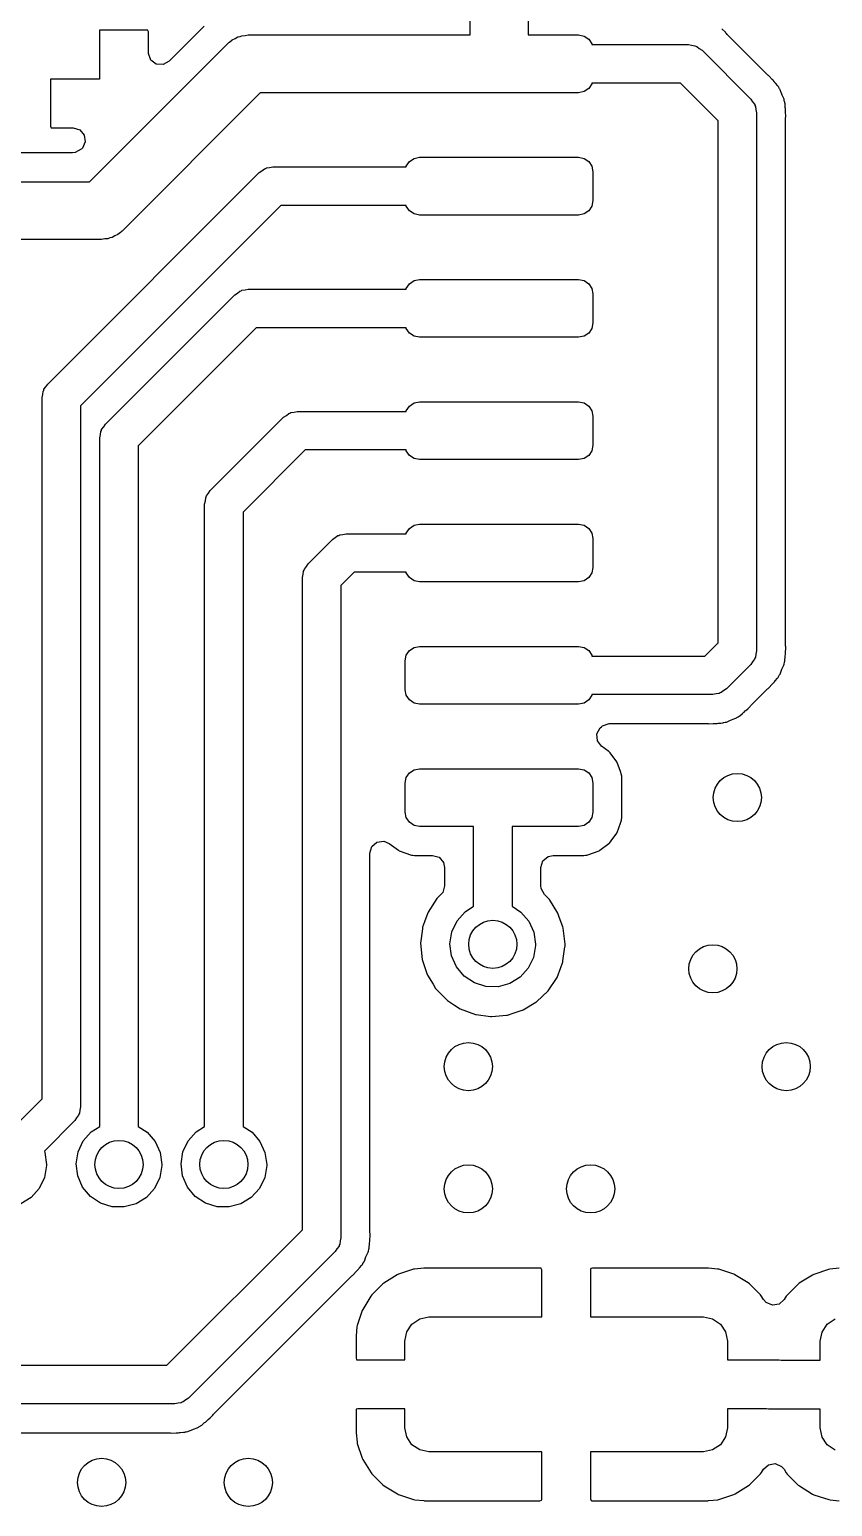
# Model space of a CAD drawing. Extents: x 0.02 to 3.18, y 0.02 to 2.78.
# Drawn here: x 0.501 to 0.829, y 1.6 to 2.204 of the extents above; entities that cross this region are included whole.
import ezdxf

# ---------------------------------------------------------------- set-up
doc = ezdxf.new("R2010")
doc.units = 0
doc.header["$MEASUREMENT"] = 0
doc.layers.add('BLACK', color=7, linetype='CONTINUOUS')

msp = doc.modelspace()

# ---------------------------------------------------------------- linework, layer by layer
at = {"layer": 'BLACK', "linetype": 'CONTINUOUS'}
for p, q in [((0.680787, 2.20181), (0.680787, 2.25185)), ((0.704409, 2.25185), (0.704409, 2.20181)), ((0.571957, 2.20539), (0.557602, 2.19104)), ((0.78516, 2.2029), (0.783598, 2.20428)), ((0.525108, 2.14181), (0.581648, 2.19835)), ((0.5486, 2.20378), (0.529134, 2.20378)), ((0.529134, 2.20378), (0.529134, 2.18378)), ((0.548903, 2.20371), (0.5486, 2.20378)), ((0.548958, 2.20367), (0.548903, 2.20371)), ((0.549134, 2.20307), (0.548958, 2.20367)), ((0.549134, 2.19454), (0.549134, 2.20307)), ((0.581648, 2.19835), (0.581956, 2.1986)), ((0.581956, 2.1986), (0.582066, 2.19875)), ((0.582066, 2.19875), (0.582333, 2.19891)), ((0.582333, 2.19891), (0.58343, 2.19981)), ((0.58343, 2.19981), (0.584633, 2.20033)), ((0.584633, 2.20033), (0.585748, 2.20102)), ((0.585748, 2.20102), (0.586604, 2.20118)), ((0.586604, 2.20118), (0.587403, 2.20152)), ((0.587403, 2.20152), (0.588712, 2.20157)), ((0.588712, 2.20157), (0.59, 2.20181)), ((0.59, 2.20181), (0.680787, 2.20181)), ((0.704409, 2.20181), (0.725039, 2.20181)), ((0.725039, 2.20181), (0.727299, 2.20136)), ((0.727299, 2.20136), (0.729215, 2.20008)), ((0.729215, 2.20008), (0.730495, 2.19817)), ((0.730495, 2.19817), (0.730553, 2.19787)), ((0.785349, 2.2026), (0.78516, 2.2029)), ((0.785578, 2.20233), (0.785349, 2.2026)), ((0.785593, 2.20235), (0.785578, 2.20233)), ((0.785887, 2.20198), (0.785593, 2.20235)), ((0.802087, 2.18578), (0.785887, 2.20198)), ((0.549146, 2.19419), (0.549134, 2.19454)), ((0.550123, 2.19157), (0.549146, 2.19419)), ((0.730553, 2.19787), (0.770014, 2.19787)), ((0.770014, 2.19787), (0.771296, 2.19758)), ((0.771296, 2.19758), (0.772602, 2.19743)), ((0.772602, 2.19743), (0.772986, 2.19719)), ((0.772986, 2.19719), (0.773427, 2.19709)), ((0.773427, 2.19709), (0.774454, 2.19627)), ((0.774454, 2.19627), (0.775568, 2.19557)), ((0.775568, 2.19557), (0.795577, 2.17556)), ((0.552361, 2.1899), (0.550123, 2.19157)), ((0.555149, 2.1897), (0.552361, 2.1899)), ((0.557602, 2.19104), (0.555149, 2.1897)), ((0.529134, 2.18378), (0.509134, 2.18378)), ((0.509134, 2.18378), (0.509134, 2.16449)), ((0.730495, 2.18183), (0.729215, 2.17992)), ((0.730553, 2.18213), (0.730495, 2.18183)), ((0.766738, 2.18213), (0.730553, 2.18213)), ((0.782126, 2.16674), (0.766738, 2.18213)), ((0.802524, 2.18543), (0.802087, 2.18578)), ((0.80279, 2.18519), (0.802524, 2.18543)), ((0.802524, 2.18543), (0.802524, 2.18543)), ((0.803087, 2.185), (0.80279, 2.18519)), ((0.804289, 2.18361), (0.803087, 2.185)), ((0.804346, 2.18354), (0.804289, 2.18361)), ((0.804596, 2.18327), (0.804346, 2.18354)), ((0.805019, 2.18285), (0.804596, 2.18327)), ((0.805132, 2.18269), (0.805019, 2.18285)), ((0.805328, 2.18242), (0.805132, 2.18269)), ((0.805132, 2.18269), (0.805132, 2.18269)), ((0.805575, 2.18211), (0.805328, 2.18242)), ((0.80654, 2.18099), (0.805575, 2.18211)), ((0.806541, 2.18099), (0.80654, 2.18099)), ((0.806771, 2.18073), (0.806541, 2.18099)), ((0.806917, 2.1804), (0.806771, 2.18073)), ((0.806997, 2.18028), (0.806917, 2.1804)), ((0.807299, 2.17976), (0.806997, 2.18028)), ((0.594892, 2.17819), (0.538352, 2.12165)), ((0.725039, 2.17819), (0.594892, 2.17819)), ((0.727299, 2.17864), (0.725039, 2.17819)), ((0.729215, 2.17992), (0.727299, 2.17864)), ((0.795577, 2.17556), (0.796276, 2.17444)), ((0.796276, 2.17444), (0.797095, 2.17341)), ((0.807369, 2.17963), (0.807299, 2.17976)), ((0.807577, 2.17935), (0.807369, 2.17963)), ((0.807944, 2.17833), (0.807577, 2.17935)), ((0.808199, 2.17762), (0.807944, 2.17833)), ((0.808349, 2.17725), (0.808199, 2.17762)), ((0.809107, 2.17559), (0.808349, 2.17725)), ((0.809157, 2.17524), (0.809107, 2.17559)), ((0.809199, 2.1751), (0.809157, 2.17524)), ((0.809344, 2.17451), (0.809199, 2.1751)), ((0.809374, 2.17437), (0.809344, 2.17451)), ((0.809494, 2.17404), (0.809374, 2.17437)), ((0.809516, 2.17368), (0.809494, 2.17404)), ((0.797095, 2.17341), (0.797196, 2.17297)), ((0.797196, 2.17297), (0.797436, 2.17259)), ((0.797436, 2.17259), (0.797581, 2.17128)), ((0.797581, 2.17128), (0.797874, 2.17)), ((0.797874, 2.17), (0.797874, 1.94999)), ((0.809607, 2.17221), (0.809516, 2.17368)), ((0.809516, 2.17368), (0.809516, 2.17368)), ((0.809648, 2.17181), (0.809607, 2.17221)), ((0.809663, 2.17171), (0.809648, 2.17181)), ((0.809705, 2.17141), (0.809663, 2.17171)), ((0.809705, 2.17079), (0.809705, 2.17141)), ((0.809714, 2.17048), (0.809705, 2.17079)), ((0.809843, 2.1684), (0.809714, 2.17048)), ((0.809737, 2.16771), (0.809765, 2.16806)), ((0.809765, 2.16806), (0.809843, 2.1684)), ((0.509134, 2.16449), (0.50931, 2.16389)), ((0.50931, 2.16389), (0.509365, 2.16385)), ((0.509365, 2.16385), (0.509667, 2.16378)), ((0.509667, 2.16378), (0.518369, 2.16378)), ((0.518369, 2.16378), (0.521051, 2.16299)), ((0.521051, 2.16299), (0.522881, 2.16088)), ((0.782126, 1.95326), (0.782126, 2.16674)), ((0.809705, 2.16724), (0.809757, 2.1677)), ((0.809705, 1.95261), (0.809705, 2.16724)), ((0.809757, 2.1677), (0.809737, 2.16771)), ((0.523279, 2.15811), (0.522118, 2.15557)), ((0.522881, 2.16088), (0.523279, 2.15811)), ((0.518153, 2.15364), (0.181875, 2.15364)), ((0.519207, 2.15376), (0.518153, 2.15364)), ((0.52166, 2.15509), (0.519207, 2.15376)), ((0.521877, 2.15531), (0.52166, 2.15509)), ((0.522118, 2.15557), (0.521877, 2.15531)), ((0.654623, 2.14817), (0.655903, 2.15008)), ((0.655903, 2.15008), (0.657819, 2.15136)), ((0.657819, 2.15136), (0.660079, 2.15181)), ((0.660079, 2.15181), (0.725039, 2.15181)), ((0.725039, 2.15181), (0.727299, 2.15136)), ((0.727299, 2.15136), (0.729215, 2.15008)), ((0.729215, 2.15008), (0.730495, 2.14817)), ((0.507935, 2.05907), (0.594442, 2.14558)), ((0.594442, 2.14558), (0.595557, 2.14628)), ((0.595557, 2.14628), (0.596585, 2.1471)), ((0.596585, 2.1471), (0.597027, 2.1472)), ((0.597027, 2.1472), (0.597411, 2.14744)), ((0.597411, 2.14744), (0.598718, 2.14758)), ((0.598718, 2.14758), (0.6, 2.14787)), ((0.6, 2.14787), (0.654565, 2.14787)), ((0.654565, 2.14787), (0.654623, 2.14817)), ((0.730495, 2.14817), (0.730945, 2.14591)), ((0.730945, 2.14591), (0.730945, 2.13409)), ((0.18, 2.14181), (0.525108, 2.14181)), ((0.603262, 2.13213), (0.521377, 2.05024)), ((0.654565, 2.13213), (0.603262, 2.13213)), ((0.654623, 2.13183), (0.654565, 2.13213)), ((0.655903, 2.12992), (0.654623, 2.13183)), ((0.730495, 2.13183), (0.729215, 2.12992)), ((0.730945, 2.13409), (0.730495, 2.13183)), ((0.657819, 2.12864), (0.655903, 2.12992)), ((0.660079, 2.12819), (0.657819, 2.12864)), ((0.725039, 2.12819), (0.660079, 2.12819)), ((0.727299, 2.12864), (0.725039, 2.12819)), ((0.729215, 2.12992), (0.727299, 2.12864)), ((0.535367, 2.11967), (0.534252, 2.11898)), ((0.53657, 2.12019), (0.535367, 2.11967)), ((0.537667, 2.12109), (0.53657, 2.12019)), ((0.537934, 2.12125), (0.537667, 2.12109)), ((0.538044, 2.1214), (0.537934, 2.12125)), ((0.538352, 2.12165), (0.538044, 2.1214)), ((0.53, 2.11819), (0.184892, 2.11819)), ((0.531288, 2.11843), (0.53, 2.11819)), ((0.532597, 2.11848), (0.531288, 2.11843)), ((0.533396, 2.11882), (0.532597, 2.11848)), ((0.534252, 2.11898), (0.533396, 2.11882)), ((0.657819, 2.10136), (0.660079, 2.10181)), ((0.660079, 2.10181), (0.725039, 2.10181)), ((0.725039, 2.10181), (0.727299, 2.10136)), ((0.531538, 2.04267), (0.584442, 2.09558)), ((0.584442, 2.09558), (0.585557, 2.09628)), ((0.585557, 2.09628), (0.586585, 2.0971)), ((0.586585, 2.0971), (0.587027, 2.0972)), ((0.587027, 2.0972), (0.58741, 2.09744)), ((0.58741, 2.09744), (0.588718, 2.09758)), ((0.588718, 2.09758), (0.59, 2.09787)), ((0.59, 2.09787), (0.654565, 2.09787)), ((0.654565, 2.09787), (0.654623, 2.09817)), ((0.654623, 2.09817), (0.655903, 2.10008)), ((0.655903, 2.10008), (0.657819, 2.10136)), ((0.727299, 2.10136), (0.729215, 2.10008)), ((0.729215, 2.10008), (0.730495, 2.09817)), ((0.730495, 2.09817), (0.730945, 2.09591)), ((0.730945, 2.09591), (0.730945, 2.08409)), ((0.730945, 2.08409), (0.730495, 2.08183)), ((0.593261, 2.08213), (0.54498, 2.03384)), ((0.654565, 2.08213), (0.593261, 2.08213)), ((0.654623, 2.08183), (0.654565, 2.08213)), ((0.655903, 2.07992), (0.654623, 2.08183)), ((0.657819, 2.07864), (0.655903, 2.07992)), ((0.660079, 2.07819), (0.657819, 2.07864)), ((0.725039, 2.07819), (0.660079, 2.07819)), ((0.727299, 2.07864), (0.725039, 2.07819)), ((0.729215, 2.07992), (0.727299, 2.07864)), ((0.730495, 2.08183), (0.729215, 2.07992)), ((0.505629, 2.05352), (0.505924, 2.0548)), ((0.505629, 1.76676), (0.505629, 2.05352)), ((0.505924, 2.0548), (0.506072, 2.05611)), ((0.506072, 2.05611), (0.506312, 2.05649)), ((0.506312, 2.05649), (0.506414, 2.05693)), ((0.506414, 2.05693), (0.507236, 2.05796)), ((0.507236, 2.05796), (0.507935, 2.05907)), ((0.521377, 2.05024), (0.521377, 1.76349)), ((0.606585, 2.0471), (0.607027, 2.0472)), ((0.607027, 2.0472), (0.607411, 2.04744)), ((0.607411, 2.04744), (0.608718, 2.04758)), ((0.608718, 2.04758), (0.61, 2.04787)), ((0.61, 2.04787), (0.654565, 2.04787)), ((0.654565, 2.04787), (0.654623, 2.04817)), ((0.654623, 2.04817), (0.655903, 2.05008)), ((0.655903, 2.05008), (0.657819, 2.05136)), ((0.657819, 2.05136), (0.660079, 2.05181)), ((0.660079, 2.05181), (0.725039, 2.05181)), ((0.725039, 2.05181), (0.727299, 2.05136)), ((0.727299, 2.05136), (0.729215, 2.05008)), ((0.729215, 2.05008), (0.730495, 2.04817)), ((0.730495, 2.04817), (0.730945, 2.04591)), ((0.530017, 2.04053), (0.530839, 2.04156)), ((0.530839, 2.04156), (0.531538, 2.04267)), ((0.574432, 2.01557), (0.604442, 2.04558)), ((0.604442, 2.04558), (0.605557, 2.04628)), ((0.605557, 2.04628), (0.606585, 2.0471)), ((0.730945, 2.04591), (0.730945, 2.03409)), ((0.529232, 2.03712), (0.529527, 2.0384)), ((0.529232, 1.75554), (0.529232, 2.03712)), ((0.529527, 2.0384), (0.529675, 2.03971)), ((0.529675, 2.03971), (0.529916, 2.04009)), ((0.529916, 2.04009), (0.530017, 2.04053)), ((0.54498, 2.03384), (0.54498, 1.75556)), ((0.613262, 2.03213), (0.587874, 2.00674)), ((0.654565, 2.03213), (0.613262, 2.03213)), ((0.654623, 2.03183), (0.654565, 2.03213)), ((0.655903, 2.02992), (0.654623, 2.03183)), ((0.657819, 2.02864), (0.655903, 2.02992)), ((0.729215, 2.02992), (0.727299, 2.02864)), ((0.730495, 2.03183), (0.729215, 2.02992)), ((0.730945, 2.03409), (0.730495, 2.03183)), ((0.660079, 2.02819), (0.657819, 2.02864)), ((0.725039, 2.02819), (0.660079, 2.02819)), ((0.727299, 2.02864), (0.725039, 2.02819)), ((0.572126, 2.01001), (0.572421, 2.0113)), ((0.572421, 2.0113), (0.572569, 2.0126)), ((0.572569, 2.0126), (0.572809, 2.01299)), ((0.572809, 2.01299), (0.572911, 2.01343)), ((0.572911, 2.01343), (0.573732, 2.01445)), ((0.573732, 2.01445), (0.574432, 2.01557)), ((0.572126, 1.75554), (0.572126, 2.01001)), ((0.587874, 2.00674), (0.587874, 1.75556)), ((0.654623, 1.99817), (0.655903, 2.00008)), ((0.655903, 2.00008), (0.657819, 2.00136)), ((0.657819, 2.00136), (0.660079, 2.00181)), ((0.660079, 2.00181), (0.725039, 2.00181)), ((0.725039, 2.00181), (0.727299, 2.00136)), ((0.727299, 2.00136), (0.729215, 2.00008)), ((0.729215, 2.00008), (0.730495, 1.99817)), ((0.614432, 1.98557), (0.624442, 1.99558)), ((0.624442, 1.99558), (0.625557, 1.99628)), ((0.625557, 1.99628), (0.626585, 1.9971)), ((0.626585, 1.9971), (0.627027, 1.9972)), ((0.627027, 1.9972), (0.62741, 1.99744)), ((0.62741, 1.99744), (0.628718, 1.99758)), ((0.628718, 1.99758), (0.63, 1.99787)), ((0.63, 1.99787), (0.654565, 1.99787)), ((0.654565, 1.99787), (0.654623, 1.99817)), ((0.730495, 1.99817), (0.730945, 1.99591)), ((0.730945, 1.99591), (0.730945, 1.98409)), ((0.612126, 1.98001), (0.612421, 1.9813)), ((0.612421, 1.9813), (0.612569, 1.9826)), ((0.612569, 1.9826), (0.612809, 1.98299)), ((0.612809, 1.98299), (0.612911, 1.98343)), ((0.612911, 1.98343), (0.613732, 1.98445)), ((0.613732, 1.98445), (0.614432, 1.98557)), ((0.633262, 1.98213), (0.627874, 1.97674)), ((0.654565, 1.98213), (0.633262, 1.98213)), ((0.654623, 1.98183), (0.654565, 1.98213)), ((0.655903, 1.97992), (0.654623, 1.98183)), ((0.730495, 1.98183), (0.729215, 1.97992)), ((0.730945, 1.98409), (0.730495, 1.98183)), ((0.612126, 1.71326), (0.612126, 1.98001)), ((0.627874, 1.97674), (0.627874, 1.70999)), ((0.657819, 1.97864), (0.655903, 1.97992)), ((0.660079, 1.97819), (0.657819, 1.97864)), ((0.725039, 1.97819), (0.660079, 1.97819)), ((0.727299, 1.97864), (0.725039, 1.97819)), ((0.729215, 1.97992), (0.727299, 1.97864)), ((0.655903, 1.95008), (0.657819, 1.95136)), ((0.657819, 1.95136), (0.660079, 1.95181)), ((0.660079, 1.95181), (0.725039, 1.95181)), ((0.725039, 1.95181), (0.727299, 1.95136)), ((0.727299, 1.95136), (0.729215, 1.95008)), ((0.776739, 1.94787), (0.782126, 1.95326)), ((0.809764, 1.95205), (0.809705, 1.95261)), ((0.809718, 1.94943), (0.809835, 1.951)), ((0.809788, 1.9517), (0.809763, 1.95205)), ((0.809763, 1.95205), (0.809764, 1.95205)), ((0.809861, 1.95135), (0.809788, 1.9517)), ((0.809835, 1.951), (0.809861, 1.95135)), ((0.654173, 1.94591), (0.654623, 1.94817)), ((0.654173, 1.93409), (0.654173, 1.94591)), ((0.654623, 1.94817), (0.655903, 1.95008)), ((0.729215, 1.95008), (0.730495, 1.94817)), ((0.730495, 1.94817), (0.730553, 1.94787)), ((0.730553, 1.94787), (0.776739, 1.94787)), ((0.796268, 1.94555), (0.795568, 1.94443)), ((0.797089, 1.94657), (0.796268, 1.94555)), ((0.797191, 1.94701), (0.797089, 1.94657)), ((0.797431, 1.9474), (0.797191, 1.94701)), ((0.797579, 1.9487), (0.797431, 1.9474)), ((0.797874, 1.94999), (0.797579, 1.9487)), ((0.809038, 1.94418), (0.809092, 1.94453)), ((0.809092, 1.94453), (0.809136, 1.94467)), ((0.809136, 1.94467), (0.809287, 1.94525)), ((0.809287, 1.94525), (0.809319, 1.94539)), ((0.809319, 1.94539), (0.809443, 1.94573)), ((0.809443, 1.94573), (0.809469, 1.94608)), ((0.809469, 1.94608), (0.809579, 1.94755)), ((0.809469, 1.94608), (0.809469, 1.94608)), ((0.809579, 1.94755), (0.809624, 1.94795)), ((0.809624, 1.94795), (0.809705, 1.94846)), ((0.809705, 1.94906), (0.809718, 1.94943)), ((0.809705, 1.94846), (0.809705, 1.94906)), ((0.795568, 1.94443), (0.785558, 1.93442)), ((0.805426, 1.9377), (0.806405, 1.93881)), ((0.806405, 1.93881), (0.806639, 1.93907)), ((0.806639, 1.93907), (0.806789, 1.93939)), ((0.806789, 1.93939), (0.80687, 1.93951)), ((0.80687, 1.93951), (0.807178, 1.94003)), ((0.807178, 1.94003), (0.80725, 1.94016)), ((0.80725, 1.94016), (0.807462, 1.94044)), ((0.807462, 1.94044), (0.808105, 1.94216)), ((0.808105, 1.94216), (0.808259, 1.94252)), ((0.808259, 1.94252), (0.809038, 1.94418)), ((0.654623, 1.93183), (0.654173, 1.93409)), ((0.781282, 1.93242), (0.78, 1.93213)), ((0.78259, 1.93256), (0.781282, 1.93242)), ((0.782973, 1.9328), (0.78259, 1.93256)), ((0.783415, 1.9329), (0.782973, 1.9328)), ((0.784443, 1.93372), (0.783415, 1.9329)), ((0.785558, 1.93442), (0.784443, 1.93372)), ((0.79578, 1.92791), (0.80198, 1.93411)), ((0.80198, 1.93411), (0.802347, 1.93441)), ((0.802334, 1.93442), (0.802603, 1.93465)), ((0.802347, 1.93441), (0.802334, 1.93442)), ((0.802603, 1.93465), (0.802902, 1.93484)), ((0.802902, 1.93484), (0.804282, 1.9364)), ((0.804282, 1.9364), (0.804492, 1.93663)), ((0.804492, 1.93663), (0.804934, 1.93707)), ((0.804934, 1.93707), (0.80504, 1.93721)), ((0.80504, 1.93721), (0.805175, 1.93739)), ((0.805175, 1.93739), (0.805426, 1.9377)), ((0.655903, 1.92992), (0.654623, 1.93183)), ((0.657819, 1.92864), (0.655903, 1.92992)), ((0.660079, 1.92819), (0.657819, 1.92864)), ((0.725039, 1.92819), (0.660079, 1.92819)), ((0.727299, 1.92864), (0.725039, 1.92819)), ((0.729215, 1.92992), (0.727299, 1.92864)), ((0.730495, 1.93183), (0.729215, 1.92992)), ((0.730553, 1.93213), (0.730495, 1.93183)), ((0.78, 1.93213), (0.730553, 1.93213)), ((0.794252, 1.92627), (0.795001, 1.92691)), ((0.795001, 1.92691), (0.795194, 1.92721)), ((0.795194, 1.92721), (0.795426, 1.92748)), ((0.795426, 1.92748), (0.79578, 1.92791)), ((0.795426, 1.92748), (0.795426, 1.92748)), ((0.781415, 1.9203), (0.781813, 1.92035)), ((0.781813, 1.92035), (0.782209, 1.92039)), ((0.782209, 1.92039), (0.783311, 1.92046)), ((0.783311, 1.92046), (0.784037, 1.92051)), ((0.784037, 1.92051), (0.784369, 1.92063)), ((0.784369, 1.92063), (0.784516, 1.92066)), ((0.784516, 1.92066), (0.785094, 1.9208)), ((0.785094, 1.9208), (0.785237, 1.92084)), ((0.785237, 1.92084), (0.785587, 1.92089)), ((0.785587, 1.92089), (0.787255, 1.92165)), ((0.787255, 1.92165), (0.787624, 1.9218)), ((0.787624, 1.9218), (0.789014, 1.9223)), ((0.789014, 1.9223), (0.789346, 1.92242)), ((0.789014, 1.9223), (0.789014, 1.9223)), ((0.789346, 1.92242), (0.789631, 1.92263)), ((0.789631, 1.92263), (0.789763, 1.9227)), ((0.789763, 1.9227), (0.790279, 1.923)), ((0.790279, 1.923), (0.790404, 1.92308)), ((0.790404, 1.92308), (0.790726, 1.92323)), ((0.790726, 1.92323), (0.790993, 1.92346)), ((0.790993, 1.92346), (0.792113, 1.92442)), ((0.790993, 1.92346), (0.790993, 1.92346)), ((0.792113, 1.92442), (0.792425, 1.92467)), ((0.792425, 1.92467), (0.792693, 1.92487)), ((0.792693, 1.92487), (0.792848, 1.92498)), ((0.792848, 1.92498), (0.793271, 1.9254)), ((0.793271, 1.9254), (0.79354, 1.92565)), ((0.79354, 1.92565), (0.794252, 1.92627)), ((0.732538, 1.91602), (0.733861, 1.91849)), ((0.732755, 1.91324), (0.732538, 1.91602)), ((0.733861, 1.91849), (0.734444, 1.91899)), ((0.734444, 1.91899), (0.734897, 1.91932)), ((0.734897, 1.91932), (0.737523, 1.92028)), ((0.737523, 1.92028), (0.737845, 1.9203)), ((0.737845, 1.9203), (0.777237, 1.9203)), ((0.777237, 1.9203), (0.777705, 1.92024)), ((0.777705, 1.92024), (0.777706, 1.92026)), ((0.777706, 1.92026), (0.778059, 1.92023)), ((0.778059, 1.92023), (0.778403, 1.92016)), ((0.778403, 1.92016), (0.780117, 1.92026)), ((0.780117, 1.92026), (0.780483, 1.92029)), ((0.780483, 1.92029), (0.78079, 1.9203)), ((0.78079, 1.9203), (0.781415, 1.9203)), ((0.734444, 1.91101), (0.732755, 1.91324)), ((0.737424, 1.90881), (0.734444, 1.91101)), ((0.737722, 1.90859), (0.737424, 1.90881)), ((0.737424, 1.90881), (0.737424, 1.90881)), ((0.737943, 1.90829), (0.737722, 1.90859)), ((0.740671, 1.9046), (0.737943, 1.90829)), ((0.740891, 1.9043), (0.740671, 1.9046)), ((0.740671, 1.9046), (0.740671, 1.9046)), ((0.74216, 1.90068), (0.740891, 1.9043)), ((0.654173, 1.89591), (0.654623, 1.89817)), ((0.654623, 1.89817), (0.655903, 1.90008)), ((0.655903, 1.90008), (0.657819, 1.90136)), ((0.657819, 1.90136), (0.660079, 1.90181)), ((0.660079, 1.90181), (0.725039, 1.90181)), ((0.725039, 1.90181), (0.727299, 1.90136)), ((0.727299, 1.90136), (0.729215, 1.90008)), ((0.729215, 1.90008), (0.730495, 1.89817)), ((0.730495, 1.89817), (0.730945, 1.89591)), ((0.742658, 1.89927), (0.74216, 1.90068)), ((0.742687, 1.89897), (0.742658, 1.89927)), ((0.742698, 1.89885), (0.742687, 1.89897)), ((0.742687, 1.89897), (0.742687, 1.89897)), ((0.742776, 1.89802), (0.742698, 1.89885)), ((0.742776, 1.88198), (0.742776, 1.89802)), ((0.654173, 1.88409), (0.654173, 1.89591)), ((0.730945, 1.89591), (0.730945, 1.88409)), ((0.654623, 1.88183), (0.654173, 1.88409)), ((0.730945, 1.88409), (0.730495, 1.88183)), ((0.655903, 1.87992), (0.654623, 1.88183)), ((0.657819, 1.87864), (0.655903, 1.87992)), ((0.660079, 1.87819), (0.657819, 1.87864)), ((0.682126, 1.87819), (0.660079, 1.87819)), ((0.682126, 1.84554), (0.682126, 1.87819)), ((0.725039, 1.87819), (0.697874, 1.87819)), ((0.697874, 1.87819), (0.697874, 1.84556)), ((0.727299, 1.87864), (0.725039, 1.87819)), ((0.729215, 1.87992), (0.727299, 1.87864)), ((0.730495, 1.88183), (0.729215, 1.87992)), ((0.740891, 1.8757), (0.742237, 1.87953)), ((0.742237, 1.87953), (0.742658, 1.88073)), ((0.742658, 1.88073), (0.742776, 1.88198)), ((0.642605, 1.87177), (0.645371, 1.87217)), ((0.645371, 1.87217), (0.647613, 1.87125)), ((0.737722, 1.87141), (0.738425, 1.87236)), ((0.738425, 1.87236), (0.740671, 1.8754)), ((0.740671, 1.8754), (0.740891, 1.8757)), ((0.740671, 1.8754), (0.740671, 1.8754)), ((0.639705, 1.86726), (0.640492, 1.86994)), ((0.639705, 1.71261), (0.639705, 1.86726)), ((0.640492, 1.86994), (0.642605, 1.87177)), ((0.647613, 1.87125), (0.651387, 1.86846)), ((0.651387, 1.86846), (0.651388, 1.86846)), ((0.651388, 1.86846), (0.651686, 1.86824)), ((0.651686, 1.86824), (0.656718, 1.86648)), ((0.656718, 1.86648), (0.657019, 1.86645)), ((0.657019, 1.86645), (0.657019, 1.86645)), ((0.657019, 1.86645), (0.657254, 1.86642)), ((0.657254, 1.86642), (0.657959, 1.86636)), ((0.657959, 1.86636), (0.665335, 1.86636)), ((0.665335, 1.86636), (0.668017, 1.86557)), ((0.712605, 1.86591), (0.714665, 1.86636)), ((0.714665, 1.86636), (0.727159, 1.86636)), ((0.727159, 1.86636), (0.727864, 1.86642)), ((0.727864, 1.86642), (0.728099, 1.86645)), ((0.728099, 1.86645), (0.7284, 1.86648)), ((0.728099, 1.86645), (0.728099, 1.86645)), ((0.7284, 1.86648), (0.733432, 1.86824)), ((0.733432, 1.86824), (0.73373, 1.86846)), ((0.73373, 1.86846), (0.733731, 1.86846)), ((0.733731, 1.86846), (0.737424, 1.87119)), ((0.737424, 1.87119), (0.737722, 1.87141)), ((0.668017, 1.86557), (0.669847, 1.86346)), ((0.669847, 1.86346), (0.670295, 1.8614)), ((0.670295, 1.8614), (0.670295, 1.85387)), ((0.709705, 1.8614), (0.710492, 1.86408)), ((0.709705, 1.85386), (0.709705, 1.8614)), ((0.710492, 1.86408), (0.712605, 1.86591)), ((0.667111, 1.84867), (0.663544, 1.84313)), ((0.668806, 1.85033), (0.667111, 1.84867)), ((0.669508, 1.85119), (0.668806, 1.85033)), ((0.670295, 1.85387), (0.669508, 1.85119)), ((0.709814, 1.85282), (0.709705, 1.85386)), ((0.711145, 1.85036), (0.709814, 1.85282)), ((0.713147, 1.84835), (0.711145, 1.85036)), ((0.716637, 1.84276), (0.713147, 1.84835)), ((0.663449, 1.84287), (0.662098, 1.83916)), ((0.663544, 1.84313), (0.663449, 1.84287)), ((0.663449, 1.84287), (0.663449, 1.84287)), ((0.675357, 1.83962), (0.678645, 1.84334)), ((0.678645, 1.84334), (0.682126, 1.84554)), ((0.697874, 1.84556), (0.701517, 1.8432)), ((0.701517, 1.8432), (0.704759, 1.83944)), ((0.717203, 1.84114), (0.716637, 1.84276)), ((0.661214, 1.83632), (0.660467, 1.83041)), ((0.661257, 1.83667), (0.661214, 1.83632)), ((0.661292, 1.83695), (0.661257, 1.83667)), ((0.661257, 1.83667), (0.661257, 1.83667)), ((0.662098, 1.83916), (0.661292, 1.83695)), ((0.673246, 1.83512), (0.675357, 1.83962)), ((0.704759, 1.83944), (0.706815, 1.83492)), ((0.718612, 1.83709), (0.717203, 1.84114)), ((0.718802, 1.83654), (0.718612, 1.83709)), ((0.719536, 1.83), (0.718802, 1.83654)), ((0.660467, 1.83041), (0.661109, 1.82386)), ((0.672482, 1.83021), (0.673246, 1.83512)), ((0.673126, 1.82529), (0.672482, 1.83021)), ((0.706815, 1.83492), (0.70752, 1.83)), ((0.70752, 1.83), (0.707514, 1.82957)), ((0.719525, 1.82918), (0.719536, 1.83)), ((0.661109, 1.82386), (0.663188, 1.81761)), ((0.675126, 1.82074), (0.673126, 1.82529)), ((0.70669, 1.82467), (0.704524, 1.8202)), ((0.707514, 1.82957), (0.70669, 1.82467)), ((0.718689, 1.82323), (0.719503, 1.82902)), ((0.719503, 1.82902), (0.719525, 1.82918)), ((0.719503, 1.82902), (0.719503, 1.82902)), ((0.678323, 1.81694), (0.675126, 1.82074)), ((0.704524, 1.8202), (0.701191, 1.81652)), ((0.71627, 1.8165), (0.71779, 1.8205)), ((0.71779, 1.8205), (0.71851, 1.8224)), ((0.71851, 1.8224), (0.718608, 1.82265)), ((0.71851, 1.8224), (0.71851, 1.8224)), ((0.718608, 1.82265), (0.718689, 1.82323)), ((0.663188, 1.81761), (0.663331, 1.81737)), ((0.663331, 1.81737), (0.665547, 1.81372)), ((0.665547, 1.81372), (0.666599, 1.81198)), ((0.666599, 1.81198), (0.671173, 1.80724)), ((0.682458, 1.81419), (0.678323, 1.81694)), ((0.687199, 1.81271), (0.682458, 1.81419)), ((0.692165, 1.81261), (0.687199, 1.81271)), ((0.696958, 1.81392), (0.692165, 1.81261)), ((0.701191, 1.81652), (0.696958, 1.81392)), ((0.712626, 1.81101), (0.71627, 1.8165)), ((0.671173, 1.80724), (0.671405, 1.80709)), ((0.671405, 1.80709), (0.671405, 1.80709)), ((0.671405, 1.80709), (0.674366, 1.80515)), ((0.70244, 1.80324), (0.707619, 1.80633)), ((0.707619, 1.80633), (0.707858, 1.80647)), ((0.707619, 1.80633), (0.707619, 1.80633)), ((0.707858, 1.80647), (0.712626, 1.81101)), ((0.674366, 1.80515), (0.676683, 1.80364)), ((0.676683, 1.80364), (0.682855, 1.80134)), ((0.682855, 1.80134), (0.683129, 1.8013)), ((0.683129, 1.8013), (0.683129, 1.8013)), ((0.683129, 1.8013), (0.689107, 1.80051)), ((0.689107, 1.80051), (0.689107, 1.80051)), ((0.689107, 1.80051), (0.689381, 1.80047)), ((0.689381, 1.80047), (0.689657, 1.8005)), ((0.689657, 1.8005), (0.689658, 1.8005)), ((0.689658, 1.8005), (0.695663, 1.80104)), ((0.695663, 1.80104), (0.695939, 1.80107)), ((0.695939, 1.80107), (0.698343, 1.80185)), ((0.698343, 1.80185), (0.701938, 1.80302)), ((0.701938, 1.80302), (0.702201, 1.8031)), ((0.701938, 1.80302), (0.701938, 1.80302)), ((0.702201, 1.8031), (0.70244, 1.80324)), ((0.495362, 1.7565), (0.505629, 1.76676)), ((0.521377, 1.76349), (0.521082, 1.76221)), ((0.519071, 1.75794), (0.506577, 1.74544)), ((0.519771, 1.75905), (0.519071, 1.75794)), ((0.520592, 1.76008), (0.519771, 1.75905)), ((0.520694, 1.76052), (0.520592, 1.76008)), ((0.520935, 1.7609), (0.520694, 1.76052)), ((0.521082, 1.76221), (0.520935, 1.7609)), ((0.522463, 1.74962), (0.525751, 1.75334)), ((0.525751, 1.75334), (0.529232, 1.75554)), ((0.54498, 1.75556), (0.548623, 1.7532)), ((0.548623, 1.7532), (0.551866, 1.74944)), ((0.565357, 1.74962), (0.568645, 1.75334)), ((0.568645, 1.75334), (0.572126, 1.75554)), ((0.587874, 1.75556), (0.591517, 1.7532)), ((0.591517, 1.7532), (0.594759, 1.74944)), ((0.506577, 1.74544), (0.506815, 1.74492)), ((0.520352, 1.74512), (0.522463, 1.74962)), ((0.551866, 1.74944), (0.553922, 1.74492)), ((0.563246, 1.74512), (0.565357, 1.74962)), ((0.594759, 1.74944), (0.596815, 1.74492)), ((0.507514, 1.73957), (0.50669, 1.73467)), ((0.506815, 1.74492), (0.50752, 1.74)), ((0.50752, 1.74), (0.507514, 1.73957)), ((0.519588, 1.74021), (0.520352, 1.74512)), ((0.520232, 1.73529), (0.519588, 1.74021)), ((0.554621, 1.73957), (0.553796, 1.73467)), ((0.553922, 1.74492), (0.554626, 1.74)), ((0.554626, 1.74), (0.554621, 1.73957)), ((0.562482, 1.74021), (0.563246, 1.74512)), ((0.563126, 1.73529), (0.562482, 1.74021)), ((0.597514, 1.73957), (0.59669, 1.73467)), ((0.596815, 1.74492), (0.59752, 1.74)), ((0.59752, 1.74), (0.597514, 1.73957)), ((0.50669, 1.73467), (0.504524, 1.7302)), ((0.522232, 1.73074), (0.520232, 1.73529)), ((0.553796, 1.73467), (0.551631, 1.7302)), ((0.565126, 1.73074), (0.563126, 1.73529)), ((0.59669, 1.73467), (0.594524, 1.7302)), ((0.504524, 1.7302), (0.501191, 1.72652)), ((0.525429, 1.72694), (0.522232, 1.73074)), ((0.551631, 1.7302), (0.548297, 1.72652)), ((0.568323, 1.72694), (0.565126, 1.73074)), ((0.594524, 1.7302), (0.591191, 1.72652)), ((0.501191, 1.72652), (0.496958, 1.72392)), ((0.529564, 1.72419), (0.525429, 1.72694)), ((0.534305, 1.72271), (0.529564, 1.72419)), ((0.539272, 1.72261), (0.534305, 1.72271)), ((0.544064, 1.72392), (0.539272, 1.72261)), ((0.548297, 1.72652), (0.544064, 1.72392)), ((0.572458, 1.72419), (0.568323, 1.72694)), ((0.577199, 1.72271), (0.572458, 1.72419)), ((0.582165, 1.72261), (0.577199, 1.72271)), ((0.586958, 1.72392), (0.582165, 1.72261)), ((0.591191, 1.72652), (0.586958, 1.72392)), ((0.556739, 1.65787), (0.612126, 1.71326)), ((0.627874, 1.70999), (0.627579, 1.7087)), ((0.639764, 1.71205), (0.639705, 1.71261)), ((0.639705, 1.70906), (0.639718, 1.70943)), ((0.639705, 1.70846), (0.639705, 1.70906)), ((0.639718, 1.70943), (0.639802, 1.71055)), ((0.639788, 1.7117), (0.639763, 1.71205)), ((0.639763, 1.71205), (0.639764, 1.71205)), ((0.639861, 1.71135), (0.639788, 1.7117)), ((0.639802, 1.71055), (0.639861, 1.71135)), ((0.625568, 1.70443), (0.565558, 1.64442)), ((0.626268, 1.70555), (0.625568, 1.70443)), ((0.627089, 1.70657), (0.626268, 1.70555)), ((0.627191, 1.70701), (0.627089, 1.70657)), ((0.627431, 1.7074), (0.627191, 1.70701)), ((0.627579, 1.7087), (0.627431, 1.7074)), ((0.638259, 1.70252), (0.639038, 1.70418)), ((0.639038, 1.70418), (0.639092, 1.70453)), ((0.639092, 1.70453), (0.639136, 1.70467)), ((0.639136, 1.70467), (0.639287, 1.70525)), ((0.639287, 1.70525), (0.639319, 1.70539)), ((0.639319, 1.70539), (0.639443, 1.70573)), ((0.639443, 1.70573), (0.639469, 1.70608)), ((0.639469, 1.70608), (0.639579, 1.70755)), ((0.639469, 1.70608), (0.639469, 1.70608)), ((0.639579, 1.70755), (0.639624, 1.70795)), ((0.639624, 1.70795), (0.639705, 1.70846)), ((0.634492, 1.69663), (0.634934, 1.69707)), ((0.634934, 1.69707), (0.63504, 1.69721)), ((0.63504, 1.69721), (0.635175, 1.69739)), ((0.635175, 1.69739), (0.635426, 1.6977)), ((0.635426, 1.6977), (0.636405, 1.69881)), ((0.636405, 1.69881), (0.636639, 1.69907)), ((0.636639, 1.69907), (0.636789, 1.69939)), ((0.636789, 1.69939), (0.63687, 1.69951)), ((0.63687, 1.69951), (0.637178, 1.70003)), ((0.637178, 1.70003), (0.63725, 1.70016)), ((0.63725, 1.70016), (0.637462, 1.70044)), ((0.637462, 1.70044), (0.638105, 1.70216)), ((0.638105, 1.70216), (0.638259, 1.70252)), ((0.657496, 1.69712), (0.651426, 1.69509)), ((0.658023, 1.69723), (0.657496, 1.69712)), ((0.661787, 1.69762), (0.658023, 1.69723)), ((0.662043, 1.69764), (0.661787, 1.69762)), ((0.709467, 1.69764), (0.662043, 1.69764)), ((0.709769, 1.69757), (0.709467, 1.69764)), ((0.709824, 1.69752), (0.709769, 1.69757)), ((0.71, 1.69692), (0.709824, 1.69752)), ((0.71, 1.67764), (0.71, 1.69692)), ((0.730066, 1.69741), (0.73, 1.6971)), ((0.73, 1.6971), (0.73, 1.67764)), ((0.730113, 1.69746), (0.730066, 1.69741)), ((0.730713, 1.69764), (0.730113, 1.69746)), ((0.777959, 1.69764), (0.730713, 1.69764)), ((0.778211, 1.69762), (0.777959, 1.69764)), ((0.781926, 1.69724), (0.778211, 1.69762)), ((0.782452, 1.69713), (0.781926, 1.69724)), ((0.788527, 1.69512), (0.782452, 1.69713)), ((0.827339, 1.69704), (0.821268, 1.69502)), ((0.827866, 1.69716), (0.827339, 1.69704)), ((0.831629, 1.69755), (0.827866, 1.69716)), ((0.57578, 1.63791), (0.63198, 1.69411)), ((0.63198, 1.69411), (0.632347, 1.69441)), ((0.632334, 1.69442), (0.632603, 1.69465)), ((0.632347, 1.69441), (0.632334, 1.69442)), ((0.632603, 1.69465), (0.632902, 1.69484)), ((0.632902, 1.69484), (0.634282, 1.6964)), ((0.634282, 1.6964), (0.634492, 1.69663)), ((0.645031, 1.69114), (0.640522, 1.68662)), ((0.64548, 1.69149), (0.645031, 1.69114)), ((0.650907, 1.69485), (0.64548, 1.69149)), ((0.651426, 1.69509), (0.650907, 1.69485)), ((0.789046, 1.69487), (0.788527, 1.69512)), ((0.794479, 1.69153), (0.789046, 1.69487)), ((0.794928, 1.69117), (0.794479, 1.69153)), ((0.799445, 1.68666), (0.794928, 1.69117)), ((0.814874, 1.69106), (0.810365, 1.68654)), ((0.815323, 1.69141), (0.814874, 1.69106)), ((0.82075, 1.69477), (0.815323, 1.69141)), ((0.821268, 1.69502), (0.82075, 1.69477)), ((0.640167, 1.68617), (0.636818, 1.68074)), ((0.640522, 1.68662), (0.640167, 1.68617)), ((0.799801, 1.68621), (0.799445, 1.68666)), ((0.800726, 1.68472), (0.799801, 1.68621)), ((0.81001, 1.68609), (0.809167, 1.68473)), ((0.810365, 1.68654), (0.81001, 1.68609)), ((0.636576, 1.68022), (0.634561, 1.67415)), ((0.636818, 1.68074), (0.636576, 1.68022)), ((0.801767, 1.68352), (0.800726, 1.68472)), ((0.80433, 1.68241), (0.801767, 1.68352)), ((0.807089, 1.68286), (0.80433, 1.68241)), ((0.809167, 1.68473), (0.807089, 1.68286)), ((0.634449, 1.67362), (0.634068, 1.6699)), ((0.634561, 1.67415), (0.634449, 1.67362)), ((0.654804, 1.67156), (0.656938, 1.67475)), ((0.656938, 1.67475), (0.660131, 1.67689)), ((0.660131, 1.67689), (0.663898, 1.67764)), ((0.663898, 1.67764), (0.71, 1.67764)), ((0.73, 1.67764), (0.776102, 1.67764)), ((0.776102, 1.67764), (0.779869, 1.67689)), ((0.779869, 1.67689), (0.783062, 1.67475)), ((0.783062, 1.67475), (0.785196, 1.67156)), ((0.824647, 1.67148), (0.82678, 1.67468)), ((0.82678, 1.67468), (0.829974, 1.67681)), ((0.634068, 1.6699), (0.634055, 1.66965)), ((0.634055, 1.66965), (0.634055, 1.66079)), ((0.654055, 1.6678), (0.654804, 1.67156)), ((0.654055, 1.66008), (0.654055, 1.6678)), ((0.785196, 1.67156), (0.785945, 1.6678)), ((0.785945, 1.6678), (0.785945, 1.66008)), ((0.823898, 1.66772), (0.824647, 1.67148)), ((0.823898, 1.66), (0.823898, 1.66772)), ((0.634055, 1.66079), (0.634231, 1.66019)), ((0.48, 1.65787), (0.556739, 1.65787)), ((0.634231, 1.66019), (0.634286, 1.66014)), ((0.634286, 1.66014), (0.634589, 1.66008)), ((0.634589, 1.66008), (0.654055, 1.66008)), ((0.785945, 1.66008), (0.807158, 1.66008)), ((0.807158, 1.66008), (0.80789, 1.66)), ((0.80789, 1.66), (0.823898, 1.66)), ((0.56259, 1.64256), (0.561282, 1.64242)), ((0.562973, 1.6428), (0.56259, 1.64256)), ((0.563415, 1.6429), (0.562973, 1.6428)), ((0.564443, 1.64372), (0.563415, 1.6429)), ((0.565558, 1.64442), (0.564443, 1.64372)), ((0.56, 1.64213), (0.483262, 1.64213)), ((0.561282, 1.64242), (0.56, 1.64213)), ((0.574413, 1.63641), (0.575001, 1.63691)), ((0.575001, 1.63691), (0.575194, 1.63721)), ((0.575194, 1.63721), (0.575426, 1.63748)), ((0.575426, 1.63748), (0.57578, 1.63791)), ((0.575426, 1.63748), (0.575426, 1.63748)), ((0.634121, 1.63985), (0.634055, 1.63955)), ((0.634055, 1.63955), (0.634055, 1.63051)), ((0.634168, 1.6399), (0.634121, 1.63985)), ((0.634768, 1.64008), (0.634168, 1.6399)), ((0.654055, 1.64008), (0.634768, 1.64008)), ((0.654055, 1.63236), (0.654055, 1.64008)), ((0.801952, 1.64008), (0.785945, 1.64008)), ((0.785945, 1.64008), (0.785945, 1.63236)), ((0.802685, 1.64), (0.801952, 1.64008)), ((0.823898, 1.64), (0.802685, 1.64)), ((0.823898, 1.63228), (0.823898, 1.64)), ((0.562209, 1.63039), (0.563435, 1.63047)), ((0.563435, 1.63047), (0.564037, 1.63051)), ((0.564037, 1.63051), (0.564042, 1.63051)), ((0.564042, 1.63051), (0.564369, 1.63063)), ((0.564369, 1.63063), (0.564516, 1.63066)), ((0.564516, 1.63066), (0.565094, 1.6308)), ((0.565094, 1.6308), (0.565237, 1.63084)), ((0.565237, 1.63084), (0.565587, 1.63089)), ((0.565587, 1.63089), (0.567255, 1.63165)), ((0.567255, 1.63165), (0.567624, 1.6318)), ((0.567624, 1.6318), (0.569014, 1.6323)), ((0.569014, 1.6323), (0.569346, 1.63242)), ((0.569014, 1.6323), (0.569014, 1.6323)), ((0.569346, 1.63242), (0.569631, 1.63263)), ((0.569631, 1.63263), (0.569763, 1.6327)), ((0.569763, 1.6327), (0.570279, 1.633)), ((0.570279, 1.633), (0.570404, 1.63308)), ((0.570404, 1.63308), (0.570726, 1.63323)), ((0.570726, 1.63323), (0.570993, 1.63346)), ((0.570993, 1.63346), (0.572113, 1.63442)), ((0.570993, 1.63346), (0.570993, 1.63346)), ((0.572113, 1.63442), (0.572425, 1.63467)), ((0.572425, 1.63467), (0.572693, 1.63487)), ((0.572693, 1.63487), (0.572848, 1.63498)), ((0.572848, 1.63498), (0.573271, 1.6354)), ((0.573271, 1.6354), (0.57354, 1.63565)), ((0.57354, 1.63565), (0.574413, 1.63641)), ((0.634055, 1.63051), (0.634068, 1.63025)), ((0.654804, 1.6286), (0.654055, 1.63236)), ((0.785945, 1.63236), (0.785196, 1.6286)), ((0.824647, 1.62852), (0.823898, 1.63228)), ((0.490217, 1.6303), (0.557237, 1.6303)), ((0.557237, 1.6303), (0.557705, 1.63024)), ((0.557705, 1.63024), (0.557706, 1.63026)), ((0.557706, 1.63026), (0.558059, 1.63023)), ((0.558059, 1.63023), (0.558403, 1.63016)), ((0.558403, 1.63016), (0.560483, 1.63029)), ((0.560483, 1.63029), (0.56079, 1.6303)), ((0.56079, 1.6303), (0.561415, 1.6303)), ((0.561415, 1.6303), (0.561813, 1.63035)), ((0.561813, 1.63035), (0.562209, 1.63039)), ((0.634068, 1.63025), (0.634459, 1.62649)), ((0.634459, 1.62649), (0.634573, 1.62596)), ((0.634573, 1.62596), (0.636598, 1.61989)), ((0.656938, 1.6254), (0.654804, 1.6286)), ((0.660131, 1.62327), (0.656938, 1.6254)), ((0.783062, 1.6254), (0.779869, 1.62327)), ((0.785196, 1.6286), (0.783062, 1.6254)), ((0.82678, 1.62532), (0.824647, 1.62852)), ((0.829974, 1.62319), (0.82678, 1.62532)), ((0.636598, 1.61989), (0.636841, 1.61937)), ((0.636841, 1.61937), (0.640199, 1.61394)), ((0.663898, 1.62252), (0.660131, 1.62327)), ((0.71, 1.62252), (0.663898, 1.62252)), ((0.71, 1.60305), (0.71, 1.62252)), ((0.776102, 1.62252), (0.73, 1.62252)), ((0.73, 1.62252), (0.73, 1.60323)), ((0.779869, 1.62327), (0.776102, 1.62252)), ((0.640199, 1.61394), (0.640555, 1.6135)), ((0.640555, 1.6135), (0.645072, 1.60899)), ((0.794969, 1.60902), (0.799478, 1.61354)), ((0.799478, 1.61354), (0.799833, 1.61399)), ((0.799833, 1.61399), (0.800676, 1.61535)), ((0.800676, 1.61535), (0.802753, 1.61722)), ((0.802753, 1.61722), (0.805512, 1.61767)), ((0.805512, 1.61767), (0.808076, 1.61656)), ((0.808076, 1.61656), (0.809117, 1.61536)), ((0.809117, 1.61536), (0.810042, 1.61387)), ((0.810042, 1.61387), (0.810398, 1.61342)), ((0.810398, 1.61342), (0.814915, 1.60891)), ((0.645072, 1.60899), (0.645521, 1.60863)), ((0.645521, 1.60863), (0.650954, 1.60528)), ((0.789093, 1.60531), (0.79452, 1.60866)), ((0.79452, 1.60866), (0.794969, 1.60902)), ((0.814915, 1.60891), (0.815364, 1.60855)), ((0.815364, 1.60855), (0.820797, 1.6052)), ((0.650954, 1.60528), (0.651473, 1.60504)), ((0.651473, 1.60504), (0.657548, 1.60303)), ((0.657548, 1.60303), (0.658074, 1.60291)), ((0.658074, 1.60291), (0.661789, 1.60253)), ((0.661789, 1.60253), (0.662041, 1.60252)), ((0.662041, 1.60252), (0.709287, 1.60252)), ((0.709287, 1.60252), (0.709887, 1.6027)), ((0.709887, 1.6027), (0.709934, 1.60275)), ((0.709934, 1.60275), (0.71, 1.60305)), ((0.73, 1.60323), (0.730176, 1.60263)), ((0.730176, 1.60263), (0.730231, 1.60259)), ((0.730231, 1.60259), (0.730533, 1.60252)), ((0.730533, 1.60252), (0.777957, 1.60252)), ((0.777957, 1.60252), (0.778213, 1.60253)), ((0.778213, 1.60253), (0.781977, 1.60292)), ((0.781977, 1.60292), (0.782504, 1.60304)), ((0.782504, 1.60304), (0.788574, 1.60506)), ((0.788574, 1.60506), (0.789093, 1.60531)), ((0.820797, 1.6052), (0.821316, 1.60496)), ((0.821316, 1.60496), (0.82739, 1.60295)), ((0.82739, 1.60295), (0.827917, 1.60283)), ((0.827917, 1.60283), (0.831631, 1.60245))]:
    msp.add_line(p, q, dxfattribs=at)
at = {"layer": 'BLACK'}
for centre in [(0.79, 1.89), (0.69, 1.83), (0.78, 1.82), (0.68, 1.78), (0.81, 1.78), (0.537106, 1.74), (0.58, 1.74), (0.68, 1.73), (0.73, 1.73), (0.53, 1.61), (0.59, 1.61)]:
    msp.add_circle(centre, 0.009843, dxfattribs=at)

doc.saveas('drawing.dxf')
